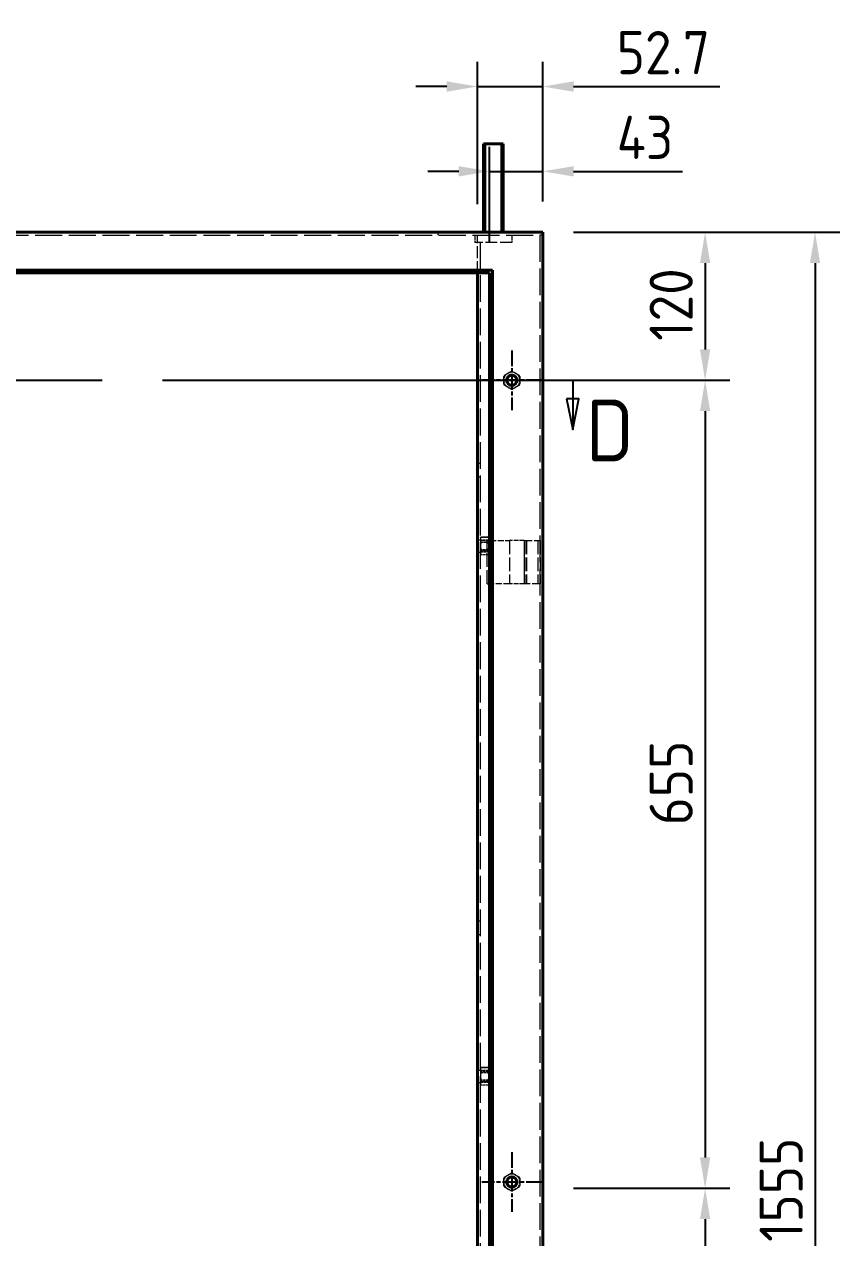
# Model space of a CAD drawing. Header units: millimetres. Extents: x 0 to 51860, y 0 to 5940.
# Drawn here: x 13351 to 14012, y 2710 to 3694 of the extents above; entities that cross this region are included whole.
import ezdxf

# ---------------------------------------------------------------- set-up
doc = ezdxf.new("R2010")
doc.units = ezdxf.units.MM
doc.header["$LTSCALE"] = 10
for name, pattern in [('CHAIN', [0.3543, 0.2362, -0.0295, 0.0591, -0.0295]), ('DASHED', [0.2067, 0.1654, -0.0413]), ('DOUBLE_DASH_CHAIN', [1.2403, 0.6614, -0.0827, 0.1654, -0.0827, 0.1654, -0.0827])]:
    doc.linetypes.add(name, pattern=pattern)
for name, color, linetype, lineweight in [('가려진 것(ISO)', 2, 'DASHED', 18), ('가시적인 것(ISO)', 3, 'Continuous', 40), ('가시적인 좁은 것(ISO)', 3, 'Continuous', 35), ('단면선(ISO)', 7, 'CHAIN', 25), ('중심 표식(ISO)', 1, 'Continuous', 25), ('치수(ISO)', 2, 'Continuous', 25)]:
    doc.layers.add(name, color=color, linetype=linetype, lineweight=lineweight)
doc.styles.add('부품번호텍스트_PSTEK_POSCO', font='isocp.shx')
doc.styles.add('치수 텍스트_PSTEK_POSCO', font='isocp.shx')
doc.dimstyles.new('치수_PSTEK_POSCO', dxfattribs={"dimscale": 10, "dimtxt": 3.5, "dimasz": 2.5, "dimexe": 2, "dimexo": 2.5, "dimgap": 1, "dimtad": 1, "dimrnd": 1e-08, "dimdsep": 46, "dimtxsty": '치수 텍스트_PSTEK_POSCO', "dimcen": 0.09, "dimdle": 10, "dimclrd": 7, "dimclre": 7, "dimclrt": 2, "dimadec": 1, "dimazin": 2, "dimtfac": 1, "dimtmove": 0, "dimatfit": 3, "dimfxl": 0, "dimtolj": 1, "dimlwd": -1, "dimlwe": -1, "dimarcsym": 0})

# ---------------------------------------------------------------- blocks, each defined once
blk = doc.blocks.new('*D50')
at = {"layer": 'Defpoints', "color": 0}
for p in [(13771.19, 3525.11), (13770.44, 3405.11), (13902.85, 3405.11)]:
    blk.add_point(p, dxfattribs=at)
at = {"layer": '치수(ISO)', "color": 7}
for p, q in [((13796.19, 3525.11), (13922.85, 3525.11)), ((13902.85, 3500.11), (13902.85, 3430.11)), ((13795.44, 3405.11), (13922.85, 3405.11))]:
    blk.add_line(p, q, dxfattribs=at)
for points in [[(13898.68, 3500.11), (13907.02, 3500.11), (13902.85, 3525.11)], [(13898.68, 3430.11), (13907.02, 3430.11), (13902.85, 3405.11)]]:
    blk.add_solid(points, dxfattribs=at)
at = {"layer": '치수(ISO)', "color": 2, "insert": (13875.35, 3437.1), "char_height": 35, "attachment_point": 4, "rotation": 90, "style": '치수 텍스트_PSTEK_POSCO'}
blk.add_mtext('\\A1;120', dxfattribs=at)
blk = doc.blocks.new('*D51')
at = {"layer": 'Defpoints', "color": 0}
for p in [(13771.19, 3525.11), (13771.19, 1970.11), (13991.96, 1970.11)]:
    blk.add_point(p, dxfattribs=at)
at = {"layer": '치수(ISO)', "color": 7}
for p, q in [((13796.19, 3525.11), (14011.96, 3525.11)), ((13991.96, 3500.11), (13991.96, 1995.11)), ((13796.19, 1970.11), (14011.96, 1970.11))]:
    blk.add_line(p, q, dxfattribs=at)
for points in [[(13987.79, 3500.11), (13996.12, 3500.11), (13991.96, 3525.11)], [(13987.79, 1995.11), (13996.12, 1995.11), (13991.96, 1970.11)]]:
    blk.add_solid(points, dxfattribs=at)
at = {"layer": '치수(ISO)', "color": 2, "insert": (13964.46, 2706.64), "char_height": 35, "attachment_point": 4, "rotation": 90, "style": '치수 텍스트_PSTEK_POSCO'}
blk.add_mtext('\\A1;1555', dxfattribs=at)
blk = doc.blocks.new('*D52')
at = {"layer": 'Defpoints', "color": 0}
for p in [(13771.19, 3574.47), (13771.19, 3525.11), (13728.19, 3492.11)]:
    blk.add_point(p, dxfattribs=at)
at = {"layer": '치수(ISO)', "color": 7}
for p, q in [((13728.19, 3517.11), (13728.19, 3594.47)), ((13771.19, 3550.11), (13771.19, 3594.47)), ((13703.19, 3574.47), (13678.19, 3574.47)), ((13728.19, 3574.47), (13771.19, 3574.47)), ((13796.19, 3574.47), (13884.64, 3574.47))]:
    blk.add_line(p, q, dxfattribs=at)
for points in [[(13703.19, 3578.64), (13703.19, 3570.3), (13728.19, 3574.47)], [(13796.19, 3578.64), (13796.19, 3570.3), (13771.19, 3574.47)]]:
    blk.add_solid(points, dxfattribs=at)
at = {"layer": '치수(ISO)', "color": 2, "insert": (13831.19, 3601.97), "char_height": 35, "attachment_point": 4, "style": '치수 텍스트_PSTEK_POSCO'}
blk.add_mtext('\\A1;43', dxfattribs=at)
blk = doc.blocks.new('*D53')
at = {"layer": 'Defpoints', "color": 0}
for p in [(13771.19, 3643.23), (13718.49, 3522.81), (13771.19, 3525.11)]:
    blk.add_point(p, dxfattribs=at)
at = {"layer": '치수(ISO)', "color": 7}
for p, q in [((13718.49, 3547.81), (13718.49, 3663.23)), ((13771.19, 3550.11), (13771.19, 3663.23)), ((13693.49, 3643.23), (13668.49, 3643.23)), ((13718.49, 3643.23), (13771.19, 3643.23)), ((13796.19, 3643.23), (13914.69, 3643.23))]:
    blk.add_line(p, q, dxfattribs=at)
for points in [[(13693.49, 3647.4), (13693.49, 3639.06), (13718.49, 3643.23)], [(13796.19, 3647.4), (13796.19, 3639.06), (13771.19, 3643.23)]]:
    blk.add_solid(points, dxfattribs=at)
at = {"layer": '치수(ISO)', "color": 2, "insert": (13831.19, 3670.73), "char_height": 35, "attachment_point": 4, "style": '치수 텍스트_PSTEK_POSCO'}
blk.add_mtext('\\A1;52.7', dxfattribs=at)
blk = doc.blocks.new('2dTransSection3')
at = {"layer": '단면선(ISO)', "linetype": 'DOUBLE_DASH_CHAIN', "ltscale": 5.908656}
blk.add_line((213.492, 340.511), (320.044, 340.511), dxfattribs=at)
at = {"layer": '단면선(ISO)', "linetype": 'Continuous'}
for p, q in [((213.492, 340.511), (217.445, 340.511)), ((213.492, 340.511), (213.492, 339.011)), ((316.091, 340.511), (320.044, 340.511)), ((320.044, 340.511), (320.044, 339.011)), ((212.992, 339.011), (213.492, 336.511)), ((213.992, 339.011), (212.992, 339.011)), ((213.492, 339.011), (213.492, 336.511)), ((213.492, 336.511), (213.992, 339.011)), ((319.544, 339.011), (320.044, 336.511)), ((320.544, 339.011), (319.544, 339.011)), ((320.044, 339.011), (320.044, 336.511)), ((320.044, 336.511), (320.544, 339.011))]:
    blk.add_line(p, q, dxfattribs=at)
at = {"layer": '단면선(ISO)', "linetype": 'Continuous', "flags": 128}
for points in [[(212.992, 339.011), (213.492, 336.511), (213.992, 339.011), (212.992, 339.011)], [(319.544, 339.011), (320.044, 336.511), (320.544, 339.011), (319.544, 339.011)]]:
    blk.add_lwpolyline(points, dxfattribs=at)
at = {"layer": '단면선(ISO)'}
for points in [[(212.992, 339.011), (213.492, 336.511), (213.992, 339.011), (212.992, 339.011)], [(319.544, 339.011), (320.044, 336.511), (320.544, 339.011), (319.544, 339.011)]]:
    blk.add_solid(points, dxfattribs=at)
at = {"layer": '단면선(ISO)', "char_height": 5, "attachment_point": 7, "style": '부품번호텍스트_PSTEK_POSCO'}
for insert in [(209.01, 336.208), (321.119, 333.943)]:
    blk.add_mtext('D', dxfattribs=dict(at, insert=insert))
blk = doc.blocks.new('*D135')
at = {"layer": 'Defpoints', "color": 0}
for p in [(13770.44, 3405.11), (13771.19, 2750.11), (13902.85, 2750.11)]:
    blk.add_point(p, dxfattribs=at)
at = {"layer": '치수(ISO)', "color": 7}
for p, q in [((13795.44, 3405.11), (13922.85, 3405.11)), ((13902.85, 3380.11), (13902.85, 2775.11)), ((13796.19, 2750.11), (13922.85, 2750.11))]:
    blk.add_line(p, q, dxfattribs=at)
for points in [[(13898.68, 3380.11), (13907.02, 3380.11), (13902.85, 3405.11)], [(13898.68, 2775.11), (13907.02, 2775.11), (13902.85, 2750.11)]]:
    blk.add_solid(points, dxfattribs=at)
at = {"layer": '치수(ISO)', "color": 2, "insert": (13875.35, 3044.34), "char_height": 35, "attachment_point": 4, "rotation": 90, "style": '치수 텍스트_PSTEK_POSCO'}
blk.add_mtext('\\A1;655', dxfattribs=at)
blk = doc.blocks.new('*D136')
at = {"layer": 'Defpoints', "color": 0}
for p in [(13771.19, 2750.11), (13770.44, 2105.11), (13902.85, 2105.11)]:
    blk.add_point(p, dxfattribs=at)
at = {"layer": '치수(ISO)', "color": 7}
for p, q in [((13796.19, 2750.11), (13922.85, 2750.11)), ((13902.85, 2725.11), (13902.85, 2130.11)), ((13795.44, 2105.11), (13922.85, 2105.11))]:
    blk.add_line(p, q, dxfattribs=at)
for points in [[(13898.68, 2725.11), (13907.02, 2725.11), (13902.85, 2750.11)], [(13898.68, 2130.11), (13907.02, 2130.11), (13902.85, 2105.11)]]:
    blk.add_solid(points, dxfattribs=at)
at = {"layer": '치수(ISO)', "color": 2, "insert": (13875.35, 2392.59), "char_height": 35, "attachment_point": 4, "rotation": 90, "style": '치수 텍스트_PSTEK_POSCO'}
blk.add_mtext('\\A1;645', dxfattribs=at)

msp = doc.modelspace()

# ---------------------------------------------------------------- linework, layer by layer
at = {"layer": '가려진 것(ISO)', "ltscale": 13.193501}
msp.add_line((12923.4916, 3522.813), (13768.8916, 3522.813), dxfattribs=at)
at = {"layer": '가려진 것(ISO)', "ltscale": 0.43798}
for p, q in [((13686.1916, 3525.113), (13686.1916, 3522.813)), ((13771.1916, 3522.813), (13768.8916, 3522.813)), ((13718.4916, 3337.913), (13720.7916, 3337.913)), ((13718.4916, 3326.913), (13720.7916, 3326.913)), ((13718.4916, 3275.813), (13720.7916, 3275.813)), ((13718.4916, 3265.813), (13720.7916, 3265.813)), ((13718.4916, 2966.913), (13720.7916, 2966.913)), ((13718.4916, 2955.913), (13720.7916, 2955.913)), ((13718.4916, 2845.813), (13720.7916, 2845.813)), ((13718.4916, 2835.813), (13720.7916, 2835.813))]:
    msp.add_line(p, q, dxfattribs=at)
at = {"layer": '가려진 것(ISO)', "ltscale": 1.142718}
for p, q in [((13716.1916, 3522.813), (13716.1916, 3516.813)), ((13746.1916, 3522.813), (13746.1916, 3516.813))]:
    msp.add_line(p, q, dxfattribs=at)
at = {"layer": '가려진 것(ISO)', "ltscale": 5.847319}
msp.add_line((13718.4916, 3492.113), (13718.4916, 3522.813), dxfattribs=at)
at = {"layer": '가려진 것(ISO)', "ltscale": 13.091783}
for p, q in [((13720.7916, 2007.413), (13720.7916, 3522.813)), ((13768.8916, 3522.813), (13768.8916, 2007.413))]:
    msp.add_line(p, q, dxfattribs=at)
at = {"layer": '가려진 것(ISO)', "ltscale": 5.71399}
msp.add_line((13746.1916, 3516.813), (13716.1916, 3516.813), dxfattribs=at)
at = {"layer": '가려진 것(ISO)', "ltscale": 0.151714}
for p, q in [((13720.7916, 3277.313), (13721.1901, 3278.0033)), ((13727.5916, 3277.313), (13727.1931, 3278.0033)), ((13720.7916, 3264.313), (13721.1901, 3263.6227)), ((13727.5916, 3264.313), (13727.1931, 3263.6227)), ((13720.7916, 2847.313), (13721.1901, 2848.0033)), ((13727.5916, 2847.313), (13727.1931, 2848.0033)), ((13720.7916, 2834.313), (13721.1901, 2833.6227)), ((13727.5916, 2834.313), (13727.1931, 2833.6227))]:
    msp.add_line(p, q, dxfattribs=at)
at = {"layer": '가려진 것(ISO)', "ltscale": 0.111978}
for p, q in [((13721.1901, 3277.9792), (13721.1901, 3278.0033)), ((13727.1931, 3278.0033), (13727.1931, 3277.9792)), ((13721.1901, 3263.6227), (13721.1901, 3263.6468)), ((13727.1931, 3263.6468), (13727.1931, 3263.6227)), ((13721.1901, 2847.9792), (13721.1901, 2848.0033)), ((13727.1931, 2848.0033), (13727.1931, 2847.9792)), ((13721.1901, 2833.6227), (13721.1901, 2833.6468)), ((13727.1931, 2833.6468), (13727.1931, 2833.6227))]:
    msp.add_line(p, q, dxfattribs=at)
at = {"layer": '가려진 것(ISO)', "ltscale": 1.14328}
for p, q in [((13727.1931, 3278.0033), (13721.1901, 3278.0033)), ((13721.1901, 3277.9792), (13727.1931, 3277.9792)), ((13727.1931, 3274.9051), (13721.1901, 3274.9051)), ((13721.1901, 3273.8871), (13727.1931, 3273.8871)), ((13727.1931, 3267.7389), (13721.1901, 3267.7389)), ((13721.1901, 3266.7209), (13727.1931, 3266.7209)), ((13727.1931, 3263.6468), (13721.1901, 3263.6468)), ((13727.1931, 3263.6227), (13721.1901, 3263.6227)), ((13727.1931, 2848.0033), (13721.1901, 2848.0033)), ((13721.1901, 2847.9792), (13727.1931, 2847.9792)), ((13727.1931, 2844.9051), (13721.1901, 2844.9051)), ((13721.1901, 2843.8871), (13727.1931, 2843.8871)), ((13727.1931, 2837.7389), (13721.1901, 2837.7389)), ((13721.1901, 2836.7209), (13727.1931, 2836.7209)), ((13727.1931, 2833.6468), (13721.1901, 2833.6468)), ((13727.1931, 2833.6227), (13721.1901, 2833.6227))]:
    msp.add_line(p, q, dxfattribs=at)
at = {"layer": '가려진 것(ISO)', "ltscale": 0.648143}
for p, q in [((13727.5916, 3276.4422), (13727.5916, 3277.313)), ((13727.5916, 3264.313), (13727.5916, 3265.1838)), ((13727.5916, 2846.4422), (13727.5916, 2847.313)), ((13727.5916, 2834.313), (13727.5916, 2835.1838))]:
    msp.add_line(p, q, dxfattribs=at)
at = {"layer": '가려진 것(ISO)', "ltscale": 1.296386}
for p, q in [((13727.5916, 3270.813), (13727.5916, 3276.4422)), ((13727.5916, 3265.1838), (13727.5916, 3270.813)), ((13727.5916, 2840.813), (13727.5916, 2846.4422)), ((13727.5916, 2835.1838), (13727.5916, 2840.813))]:
    msp.add_line(p, q, dxfattribs=at)
at = {"layer": '가려진 것(ISO)', "ltscale": 1.295094}
for p, q in [((13727.5916, 3275.4895), (13720.7916, 3275.4895)), ((13720.7916, 3266.1365), (13727.5916, 3266.1365)), ((13727.5916, 2845.4895), (13720.7916, 2845.4895)), ((13720.7916, 2836.1365), (13727.5916, 2836.1365))]:
    msp.add_line(p, q, dxfattribs=at)
at = {"layer": '가려진 것(ISO)', "ltscale": 0.053773}
for p, q in [((13720.9916, 3274.813), (13720.7916, 3275.013)), ((13720.9916, 3266.813), (13720.7916, 3266.613)), ((13727.3916, 3274.813), (13727.5916, 3275.013)), ((13727.3916, 3266.813), (13727.5916, 3266.613)), ((13720.9916, 2844.813), (13720.7916, 2845.013)), ((13727.3916, 2844.813), (13727.5916, 2845.013)), ((13720.9916, 2836.813), (13720.7916, 2836.613)), ((13727.3916, 2836.813), (13727.5916, 2836.613))]:
    msp.add_line(p, q, dxfattribs=at)
at = {"layer": '가려진 것(ISO)', "ltscale": 2.393412}
for p, q in [((13720.9916, 3266.813), (13720.9916, 3274.813)), ((13727.3916, 3274.813), (13727.3916, 3266.813)), ((13720.9916, 2836.813), (13720.9916, 2844.813)), ((13727.3916, 2844.813), (13727.3916, 2836.813))]:
    msp.add_line(p, q, dxfattribs=at)
at = {"layer": '가려진 것(ISO)', "ltscale": 1.218906}
for p, q in [((13727.3916, 3274.813), (13720.9916, 3274.813)), ((13727.3916, 3266.813), (13720.9916, 3266.813)), ((13727.3916, 2844.813), (13720.9916, 2844.813)), ((13727.3916, 2836.813), (13720.9916, 2836.813))]:
    msp.add_line(p, q, dxfattribs=at)
at = {"layer": '가려진 것(ISO)', "ltscale": 0.224057}
for p, q in [((13721.1901, 3273.8871), (13721.1901, 3274.9051)), ((13721.1901, 3266.7209), (13721.1901, 3267.7389)), ((13727.1931, 3274.9051), (13727.1931, 3273.8871)), ((13727.1931, 3267.7389), (13727.1931, 3266.7209)), ((13721.1901, 2843.8871), (13721.1901, 2844.9051)), ((13727.1931, 2844.9051), (13727.1931, 2843.8871)), ((13721.1901, 2836.7209), (13721.1901, 2837.7389)), ((13727.1931, 2837.7389), (13727.1931, 2836.7209))]:
    msp.add_line(p, q, dxfattribs=at)
at = {"layer": '가려진 것(ISO)', "ltscale": 6.666338}
for p, q in [((13726.1916, 3240.113), (13726.1916, 3275.113)), ((13744.1916, 3275.113), (13744.1916, 3240.113)), ((13756.1916, 3275.113), (13756.1916, 3240.113)), ((13756.367, 3240.113), (13756.367, 3275.113)), ((13756.6916, 3275.113), (13756.6916, 3240.113)), ((13758.1916, 3275.113), (13758.1916, 3240.113)), ((13767.1916, 3275.113), (13767.1916, 3240.113)), ((13769.1916, 3275.113), (13769.1916, 3240.113))]:
    msp.add_line(p, q, dxfattribs=at)
at = {"layer": '가려진 것(ISO)', "ltscale": 0.747873}
for p, q in [((13728.6916, 3275.113), (13726.1916, 3275.113)), ((13726.1916, 3240.113), (13728.6916, 3240.113))]:
    msp.add_line(p, q, dxfattribs=at)
at = {"layer": '가려진 것(ISO)', "ltscale": 2.95218}
for p, q in [((13728.6916, 3275.113), (13744.1916, 3275.113)), ((13744.1916, 3240.113), (13728.6916, 3240.113))]:
    msp.add_line(p, q, dxfattribs=at)
at = {"layer": '가려진 것(ISO)', "ltscale": 2.285536}
for p, q in [((13756.1916, 3275.113), (13744.1916, 3275.113)), ((13756.1916, 3240.113), (13744.1916, 3240.113))]:
    msp.add_line(p, q, dxfattribs=at)
at = {"layer": '가려진 것(ISO)', "ltscale": 3.889358}
for p, q in [((13756.1916, 3275.113), (13769.1916, 3275.113)), ((13769.1916, 3240.113), (13756.1916, 3240.113))]:
    msp.add_line(p, q, dxfattribs=at)
at = {"layer": '가려진 것(ISO)', "ltscale": 1.296386}
for centre, start, end in [((13746.1916, 3405.113), 120, 180), ((13746.1916, 3405.113), 180, 240), ((13746.1916, 3405.113), 60, 120), ((13746.1916, 3405.113), 0, 60), ((13746.1916, 3405.113), 300, 0), ((13746.1916, 3405.113), 240, 300), ((13746.1916, 2755.113), 120, 180), ((13746.1916, 2755.113), 180, 240), ((13746.1916, 2755.113), 60, 120), ((13746.1916, 2755.113), 0, 60), ((13746.1916, 2755.113), 300, 0), ((13746.1916, 2755.113), 240, 300)]:
    msp.add_arc(centre, 6.5, start, end, dxfattribs=at)
at = {"layer": '가려진 것(ISO)', "ltscale": 0.224057}
for centre, start, end in [((13746.1916, 3405.113), 145.3110652, 154.6889348), ((13746.1916, 3405.113), 85.3110652, 94.6889348), ((13746.1916, 3405.113), 25.3110652, 34.6889348), ((13746.1916, 3405.113), 205.3110652, 214.6889348), ((13746.1916, 3405.113), 265.3110652, 274.6889348), ((13746.1916, 3405.113), 325.3110652, 334.6889348), ((13746.1916, 2755.113), 145.3110652, 154.6889348), ((13746.1916, 2755.113), 85.3110652, 94.6889348), ((13746.1916, 2755.113), 25.3110652, 34.6889348), ((13746.1916, 2755.113), 205.3110652, 214.6889348), ((13746.1916, 2755.113), 265.3110652, 274.6889348), ((13746.1916, 2755.113), 325.3110652, 334.6889348)]:
    msp.add_arc(centre, 7.1903, start, end, dxfattribs=at)
at = {"layer": '가려진 것(ISO)', "ltscale": 4.197372}
for centre in [(13746.1916, 3405.113), (13746.1916, 2755.113)]:
    msp.add_arc(centre, 4.6765, 350, 260, dxfattribs=at)
at = {"layer": '가려진 것(ISO)', "ltscale": 0.591794}
for points, weights in [([(13739.6916, 3405.113), (13739.6916, 3406.5725), (13739.6916, 3408.1871)], [1, 1.03161221876, 1.01056542855]), ([(13739.6916, 3402.0389), (13739.6916, 3403.6535), (13739.6916, 3405.113)], [1.01056542855, 1.03161221876, 1]), ([(13740.2794, 3409.2051), (13741.6776, 3410.0124), (13742.9416, 3410.7422)], [1.01056542855, 1.03161221876, 1]), ([(13742.9416, 3410.7422), (13744.2056, 3411.4719), (13745.6038, 3412.2792)], [1, 1.03161221876, 1.01056542855]), ([(13746.7794, 3412.2792), (13748.1776, 3411.4719), (13749.4416, 3410.7422)], [1.01056542855, 1.03161221876, 1]), ([(13749.4416, 3410.7422), (13750.7056, 3410.0124), (13752.1038, 3409.2051)], [1, 1.03161221876, 1.01056542855]), ([(13752.6916, 3408.1871), (13752.6916, 3406.5725), (13752.6916, 3405.113)], [1.01056542855, 1.03161221876, 1]), ([(13752.6916, 3405.113), (13752.6916, 3403.6535), (13752.6916, 3402.0389)], [1, 1.03161221876, 1.01056542855]), ([(13742.9416, 3399.4838), (13741.6776, 3400.2136), (13740.2794, 3401.0209)], [1, 1.03161221876, 1.01056542855]), ([(13745.6038, 3397.9468), (13744.2056, 3398.7541), (13742.9416, 3399.4838)], [1.01056542855, 1.03161221876, 1]), ([(13749.4416, 3399.4838), (13748.1776, 3398.7541), (13746.7794, 3397.9468)], [1, 1.03161221876, 1.01056542855]), ([(13752.1038, 3401.0209), (13750.7056, 3400.2136), (13749.4416, 3399.4838)], [1.01056542855, 1.03161221876, 1]), ([(13721.1901, 3277.9792), (13720.7916, 3277.1719), (13720.7916, 3276.4422)], [1.01056542855, 1.03161221876, 1]), ([(13720.7916, 3276.4422), (13720.7916, 3275.7124), (13721.1901, 3274.9051)], [1, 1.03161221876, 1.01056542855]), ([(13727.5916, 3276.4422), (13727.5916, 3277.1719), (13727.1931, 3277.9792)], [1, 1.03161221876, 1.01056542855]), ([(13727.1931, 3274.9051), (13727.5916, 3275.7124), (13727.5916, 3276.4422)], [1.01056542855, 1.03161221876, 1]), ([(13721.1901, 3273.8871), (13720.7916, 3272.2725), (13720.7916, 3270.813)], [1.01056542855, 1.03161221876, 1]), ([(13720.7916, 3270.813), (13720.7916, 3269.3535), (13721.1901, 3267.7389)], [1, 1.03161221876, 1.01056542855]), ([(13721.1901, 3266.7209), (13720.7916, 3265.9136), (13720.7916, 3265.1838)], [1.01056542855, 1.03161221876, 1]), ([(13727.5916, 3270.813), (13727.5916, 3272.2725), (13727.1931, 3273.8871)], [1, 1.03161221876, 1.01056542855]), ([(13727.1931, 3267.7389), (13727.5916, 3269.3535), (13727.5916, 3270.813)], [1.01056542855, 1.03161221876, 1]), ([(13727.5916, 3265.1838), (13727.5916, 3265.9136), (13727.1931, 3266.7209)], [1, 1.03161221876, 1.01056542855]), ([(13720.7916, 3265.1838), (13720.7916, 3264.4541), (13721.1901, 3263.6468)], [1, 1.03161221876, 1.01056542855]), ([(13727.1931, 3263.6468), (13727.5916, 3264.4541), (13727.5916, 3265.1838)], [1.01056542855, 1.03161221876, 1]), ([(13721.1901, 2847.9792), (13720.7916, 2847.1719), (13720.7916, 2846.4422)], [1.01056542855, 1.03161221876, 1]), ([(13720.7916, 2846.4422), (13720.7916, 2845.7124), (13721.1901, 2844.9051)], [1, 1.03161221876, 1.01056542855]), ([(13721.1901, 2843.8871), (13720.7916, 2842.2725), (13720.7916, 2840.813)], [1.01056542855, 1.03161221876, 1]), ([(13727.5916, 2846.4422), (13727.5916, 2847.1719), (13727.1931, 2847.9792)], [1, 1.03161221876, 1.01056542855]), ([(13727.1931, 2844.9051), (13727.5916, 2845.7124), (13727.5916, 2846.4422)], [1.01056542855, 1.03161221876, 1]), ([(13727.5916, 2840.813), (13727.5916, 2842.2725), (13727.1931, 2843.8871)], [1, 1.03161221876, 1.01056542855]), ([(13720.7916, 2840.813), (13720.7916, 2839.3535), (13721.1901, 2837.7389)], [1, 1.03161221876, 1.01056542855]), ([(13721.1901, 2836.7209), (13720.7916, 2835.9136), (13720.7916, 2835.1838)], [1.01056542855, 1.03161221876, 1]), ([(13720.7916, 2835.1838), (13720.7916, 2834.4541), (13721.1901, 2833.6468)], [1, 1.03161221876, 1.01056542855]), ([(13727.1931, 2837.7389), (13727.5916, 2839.3535), (13727.5916, 2840.813)], [1.01056542855, 1.03161221876, 1]), ([(13727.5916, 2835.1838), (13727.5916, 2835.9136), (13727.1931, 2836.7209)], [1, 1.03161221876, 1.01056542855]), ([(13727.1931, 2833.6468), (13727.5916, 2834.4541), (13727.5916, 2835.1838)], [1.01056542855, 1.03161221876, 1]), ([(13739.6916, 2755.113), (13739.6916, 2756.5725), (13739.6916, 2758.1871)], [1, 1.03161221876, 1.01056542855]), ([(13739.6916, 2752.0389), (13739.6916, 2753.6535), (13739.6916, 2755.113)], [1.01056542855, 1.03161221876, 1]), ([(13740.2794, 2759.2051), (13741.6776, 2760.0124), (13742.9416, 2760.7422)], [1.01056542855, 1.03161221876, 1]), ([(13742.9416, 2760.7422), (13744.2056, 2761.4719), (13745.6038, 2762.2792)], [1, 1.03161221876, 1.01056542855]), ([(13746.7794, 2762.2792), (13748.1776, 2761.4719), (13749.4416, 2760.7422)], [1.01056542855, 1.03161221876, 1]), ([(13749.4416, 2760.7422), (13750.7056, 2760.0124), (13752.1038, 2759.2051)], [1, 1.03161221876, 1.01056542855]), ([(13752.6916, 2758.1871), (13752.6916, 2756.5725), (13752.6916, 2755.113)], [1.01056542855, 1.03161221876, 1]), ([(13752.6916, 2755.113), (13752.6916, 2753.6535), (13752.6916, 2752.0389)], [1, 1.03161221876, 1.01056542855]), ([(13742.9416, 2749.4838), (13741.6776, 2750.2136), (13740.2794, 2751.0209)], [1, 1.03161221876, 1.01056542855]), ([(13745.6038, 2747.9468), (13744.2056, 2748.7541), (13742.9416, 2749.4838)], [1.01056542855, 1.03161221876, 1]), ([(13749.4416, 2749.4838), (13748.1776, 2748.7541), (13746.7794, 2747.9468)], [1, 1.03161221876, 1.01056542855]), ([(13752.1038, 2751.0209), (13750.7056, 2750.2136), (13749.4416, 2749.4838)], [1.01056542855, 1.03161221876, 1])]:
    msp.add_rational_spline(points, weights, degree=2, dxfattribs=at)
at = {"layer": '가시적인 것(ISO)'}
for p, q in [((13739.1916, 3596.813), (13723.1916, 3596.813)), ((13723.1916, 3525.113), (13723.1916, 3596.813)), ((13739.1916, 3525.113), (13739.1916, 3596.813)), ((12921.1916, 3525.113), (13771.1916, 3525.113)), ((13771.1916, 3525.113), (13771.1916, 1975.113)), ((13730.4916, 3494.413), (12961.8916, 3494.413)), ((13730.4916, 2007.413), (13730.4916, 3494.413)), ((12964.1916, 3492.113), (13728.1916, 3492.113)), ((13718.4916, 2007.413), (13718.4916, 3492.113)), ((13728.1916, 3492.113), (13728.1916, 2007.413))]:
    msp.add_line(p, q, dxfattribs=at)
for centre, radius in [((13746.1916, 3405.113), 4.25), ((13746.1916, 3405.113), 4.2), ((13746.1916, 3405.113), 4), ((13746.1916, 2755.113), 4.25), ((13746.1916, 2755.113), 4.2), ((13746.1916, 2755.113), 4)]:
    msp.add_circle(centre, radius, dxfattribs=at)
at = {"layer": '가시적인 좁은 것(ISO)'}
for p, q in [((13724.3971, 3596.813), (13724.3971, 3525.113)), ((13737.9861, 3525.113), (13737.9861, 3596.813))]:
    msp.add_line(p, q, dxfattribs=at)
at = {"layer": '중심 표식(ISO)', "linetype": 'CHAIN', "ltscale": 5.389256}
for p, q in [((13746.1916, 3429.363), (13746.1916, 3380.863)), ((13770.4416, 3405.113), (13721.9416, 3405.113)), ((13746.1916, 2779.363), (13746.1916, 2730.863)), ((13770.4416, 2755.113), (13721.9416, 2755.113))]:
    msp.add_line(p, q, dxfattribs=at)

# ---------------------------------------------------------------- block references
at = {"layer": '단면선(ISO)', "xscale": 10, "yscale": 10, "zscale": 10}
msp.add_blockref('2dTransSection3', (10595.1512, 0), dxfattribs=at)

# ---------------------------------------------------------------- dimensions: what is measured, and where the dimension line sits
at = {"layer": '치수(ISO)', "color": 7}
dim = msp.add_linear_dim(base=(13771.1916, 3643.2311), p1=(13718.4916, 3522.813), p2=(13771.1916, 3525.113), dimstyle='치수_PSTEK_POSCO', override={"dimdec": 2, "dimtp": 0, "dimtm": 0, "dimtdec": 2, "dimtofl": 1, "dimatfit": 1}, dxfattribs=at)
dim.commit()
dim.dimension.update_dxf_attribs({"geometry": '*D53', "text_midpoint": (13867.9416, 3643.2311), "dimtype": 160})
for base, p1, p2, angle, override, picture, middle in [((13771.1916, 3574.4703), (13728.1916, 3492.113), (13771.1916, 3525.113), 180, {"dimdec": 2, "dimtp": 0, "dimtm": 0, "dimtdec": 2, "dimtofl": 1, "dimatfit": 1}, '*D52', (13852.9165, 3574.4703)), ((13902.8505, 3405.113), (13771.1916, 3525.113), (13770.4416, 3405.113), 90, {"dimdec": 2, "dimtp": 0, "dimtm": 0, "dimtdec": 2, "dimtofl": 0, "dimatfit": 1}, '*D50', (13902.8505, 3465.113)), ((13991.9568, 1970.113), (13771.1916, 3525.113), (13771.1916, 1970.113), 90, {"dimdec": 2, "dimtp": 0, "dimtm": 0, "dimtdec": 2, "dimtofl": 0, "dimatfit": 1}, '*D51', (13991.9568, 2747.613)), ((13902.8505, 2750.113), (13770.4416, 3405.113), (13771.1916, 2750.113), 90, {"dimdec": 2, "dimtp": 0, "dimtm": 0, "dimtdec": 2, "dimtofl": 0, "dimatfit": 1}, '*D135', (13902.8505, 3077.613)), ((13902.8505, 2105.113), (13771.1916, 2750.113), (13770.4416, 2105.113), 90, {"dimdec": 2, "dimtp": 0, "dimtm": 0, "dimtdec": 2, "dimtofl": 0, "dimatfit": 1}, '*D136', (13902.8505, 2427.613))]:
    dim = msp.add_linear_dim(base=base, p1=p1, p2=p2, angle=angle, dimstyle='치수_PSTEK_POSCO', override=override, dxfattribs=at)
    dim.commit()
    dim.dimension.update_dxf_attribs({"geometry": picture, "text_midpoint": middle, "dimtype": 160})

doc.saveas('drawing.dxf')
